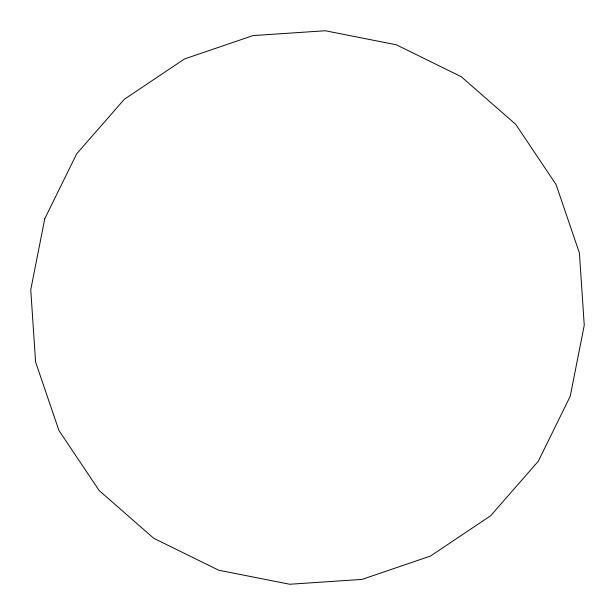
<?xml version="1.0" encoding="UTF-8"?>
<svg xmlns="http://www.w3.org/2000/svg" width="615" height="615" viewBox="0 0 615 615"><rect width="100%" height="100%" fill="white"/><g stroke="black" fill="none" stroke-linecap="round" stroke-linejoin="round"><path stroke-width="0.92" d="M44.772 218.725L30.75 289.742L35.585 361.974L58.948 430.5L99.253 490.639L153.75 538.294L218.725 570.228L289.742 584.25L361.974 579.415L430.5 556.052L490.639 515.747L538.294 461.25L570.228 396.275L584.25 325.258L579.415 253.026L556.052 184.5L515.747 124.361L461.25 76.706L396.275 44.772L325.258 30.75L253.026 35.585L184.5 58.948L124.361 99.253L76.706 153.75L44.772 218.725"/></g></svg>
